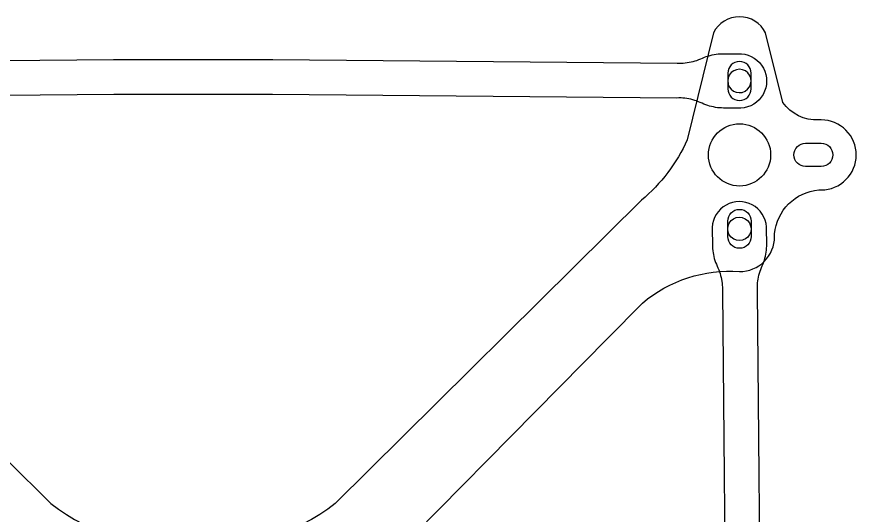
# Model space of a CAD drawing. Header units: millimetres. Extents: x 1594 to 2229, y 1365 to 1792.
# Drawn here: x 1725.8 to 1833.7, y 1728.4 to 1792.5 of the extents above; entities that cross this region are included whole.
import ezdxf

# ---------------------------------------------------------------- set-up
doc = ezdxf.new("R2010")
doc.units = ezdxf.units.MM
doc.layers.add('A-WALL-EXTR', color=3, linetype='Continuous', true_color=0x00ff00)
doc.layers.add('Group#289', color=7, linetype='Continuous')

# ---------------------------------------------------------------- blocks, each defined once
blk = doc.blocks.new('dasdasd')
at = {"color": 3}
for points in [[(1857.9, 1642.76, 0.362435), (1852.21, 1648.41), (1851.9, 1648.41, -0.414214), (1847.4, 1652.91, -0.414214), (1851.9, 1657.41), (1852.21, 1657.41, 0.250703), (1856.84, 1659.64), (1859.03, 1668.59, -0.615814), (1865.76, 1668.6), (1869.12, 1654.85, 0.112783), (1875, 1647.08), (1914.34, 1608.11, 0.229373), (1932.62, 1603.9), (1932.62, 1598.04, 1), (1932.62, 1595.09), (1932.62, 1586.35, 0.478702), (1919.86, 1587.4, -0.201027), (1917.22, 1589.03, 0.155944), (1913.48, 1594.76), (1879.33, 1629.37), (1874.88, 1633.87, 0.19561), (1862.4, 1637.91, -0.414214), (1857.9, 1642.41)], [(2007.34, 1642.76, -0.362435), (2013.02, 1648.41), (2013.34, 1648.41, 0.414214), (2017.84, 1652.91, 0.414214), (2013.34, 1657.41), (2013.02, 1657.41, -0.250703), (2008.39, 1659.64), (2006.2, 1668.59, 0.615814), (1999.48, 1668.6), (1996.12, 1654.85, -0.112783), (1990.23, 1647.08), (1950.89, 1608.11, -0.229373), (1932.62, 1603.9), (1932.62, 1598.04, -1), (1932.62, 1595.09), (1932.62, 1586.35, -0.478702), (1945.37, 1587.4, 0.201027), (1948.02, 1589.03, -0.155944), (1951.76, 1594.76), (1985.91, 1629.37), (1990.35, 1633.87, -0.19561), (2002.84, 1637.91, 0.414214), (2007.34, 1642.41)]]:
    blk.add_lwpolyline(points, format="xyb", close=True, dxfattribs=at)
at = {"layer": 'A-WALL-EXTR', "color": 3, "flags": 128}
for points in [[(2001.34, 1663.41), (2001.34, 1661.41, 1), (2004.34, 1661.41), (2004.34, 1663.41, 1)], [(2013.34, 1651.41), (2011.34, 1651.41, -1), (2011.34, 1654.41), (2013.34, 1654.41, -1)], [(2001.34, 1642.41), (2001.34, 1644.41, -1), (2004.34, 1644.41), (2004.34, 1642.41, -1)]]:
    blk.add_lwpolyline(points, format="xyb", close=True, dxfattribs=at)
at = {"layer": 'A-WALL-EXTR', "color": 3}
blk.add_circle((2002.84, 1652.91), 4, dxfattribs=at)

msp = doc.modelspace()

# ---------------------------------------------------------------- linework, layer by layer
at = {"color": 2}
for points in [[(1686.22, 1786.52), (1738.22, 1786.99), (1748.45, 1786.99), (1758.69, 1786.99), (1810.68, 1786.52), (1810.94, 1786.51), (1811.2, 1786.51), (1811.45, 1786.52), (1811.71, 1786.54), (1811.96, 1786.57), (1812.22, 1786.61), (1812.47, 1786.66), (1812.72, 1786.72), (1812.97, 1786.79), (1813.21, 1786.86), (1813.45, 1786.95), (1813.69, 1787.05), (1813.92, 1787.15), (1814.16, 1787.25), (1814.41, 1787.34), (1814.65, 1787.42), (1814.9, 1787.49), (1815.15, 1787.55), (1815.41, 1787.61), (1815.66, 1787.65), (1815.92, 1787.68), (1816.18, 1787.7), (1816.44, 1787.71), (1816.7, 1787.72), (1818.7, 1787.7), (1818.92, 1787.7), (1819.35, 1787.64), (1819.78, 1787.52), (1820.18, 1787.36), (1820.57, 1787.14), (1820.92, 1786.88), (1821.24, 1786.58), (1821.51, 1786.24), (1821.75, 1785.86), (1821.93, 1785.47), (1822.06, 1785.05), (1822.14, 1784.61), (1822.16, 1784.17), (1822.13, 1783.74), (1822.05, 1783.31), (1821.91, 1782.89), (1821.72, 1782.49), (1821.48, 1782.12), (1821.19, 1781.79), (1820.87, 1781.49), (1820.51, 1781.23), (1820.13, 1781.03), (1819.72, 1780.87), (1819.29, 1780.76), (1818.85, 1780.71), (1818.63, 1780.71), (1816.63, 1780.73), (1816.37, 1780.74), (1816.12, 1780.76), (1815.86, 1780.78), (1815.6, 1780.82), (1815.35, 1780.87), (1815.09, 1780.92), (1814.84, 1780.99), (1814.6, 1781.06), (1814.35, 1781.15), (1814.11, 1781.24), (1813.87, 1781.34), (1813.64, 1781.45), (1813.4, 1781.55), (1813.16, 1781.64), (1812.92, 1781.72), (1812.67, 1781.79), (1812.42, 1781.86), (1812.17, 1781.91), (1811.92, 1781.95), (1811.67, 1781.99), (1811.41, 1782.01), (1811.16, 1782.03), (1810.9, 1782.03), (1810.64, 1782.02), (1758.65, 1782.49), (1748.45, 1782.49), (1738.26, 1782.49), (1686.27, 1782.02)], [(1821.45, 1705.23), (1820.98, 1757.23), (1820.97, 1757.48), (1820.97, 1757.74), (1820.98, 1758), (1821, 1758.25), (1821.03, 1758.51), (1821.07, 1758.76), (1821.12, 1759.01), (1821.18, 1759.26), (1821.24, 1759.51), (1821.32, 1759.75), (1821.41, 1759.99), (1821.5, 1760.23), (1821.61, 1760.47), (1821.71, 1760.71), (1821.8, 1760.95), (1821.88, 1761.2), (1821.95, 1761.44), (1822.01, 1761.7), (1822.06, 1761.95), (1822.11, 1762.21), (1822.14, 1762.46), (1822.16, 1762.72), (1822.17, 1762.98), (1822.17, 1763.24), (1822.16, 1765.24), (1822.15, 1765.46), (1822.1, 1765.89), (1821.98, 1766.32), (1821.82, 1766.72), (1821.6, 1767.11), (1821.34, 1767.46), (1821.04, 1767.78), (1820.7, 1768.06), (1820.32, 1768.29), (1819.92, 1768.47), (1819.5, 1768.6), (1819.07, 1768.68), (1818.63, 1768.71), (1818.19, 1768.67), (1817.76, 1768.59), (1817.35, 1768.45), (1816.95, 1768.26), (1816.58, 1768.02), (1816.24, 1767.74), (1815.95, 1767.41), (1815.69, 1767.05), (1815.48, 1766.67), (1815.33, 1766.26), (1815.22, 1765.83), (1815.17, 1765.39), (1815.17, 1765.17), (1815.19, 1763.17), (1815.2, 1762.92), (1815.21, 1762.66), (1815.24, 1762.4), (1815.28, 1762.14), (1815.32, 1761.89), (1815.38, 1761.64), (1815.44, 1761.39), (1815.52, 1761.14), (1815.6, 1760.89), (1815.7, 1760.65), (1815.8, 1760.41), (1815.91, 1760.18), (1816.01, 1759.94), (1816.1, 1759.7), (1816.18, 1759.46), (1816.25, 1759.22), (1816.31, 1758.97), (1816.37, 1758.72), (1816.41, 1758.46), (1816.44, 1758.21), (1816.47, 1757.95), (1816.48, 1757.7), (1816.49, 1757.44), (1816.48, 1757.19), (1816.95, 1705.19)]]:
    msp.add_lwpolyline(points, dxfattribs=at)
at = {"layer": 'Group#289', "color": 2}
for points in [[(1818.26, 1782.76), (1818.65, 1782.71), (1819.04, 1782.75), (1819.4, 1782.9), (1819.71, 1783.14), (1819.96, 1783.44), (1820.11, 1783.8), (1820.16, 1784.19), (1820.12, 1784.58), (1819.97, 1784.94), (1819.73, 1785.26), (1819.43, 1785.5), (1819.07, 1785.65), (1818.68, 1785.71), (1818.29, 1785.66), (1817.93, 1785.51), (1817.61, 1785.28), (1817.37, 1784.97), (1817.25, 1784.69), (1817.22, 1784.61), (1817.16, 1784.22), (1817.21, 1783.83), (1817.24, 1783.75), (1817.36, 1783.47), (1817.59, 1783.15), (1817.9, 1782.91)], [(1817.22, 1764.8), (1817.16, 1765.19), (1817.21, 1765.58), (1817.36, 1765.94), (1817.59, 1766.26), (1817.9, 1766.5), (1818.26, 1766.65), (1818.65, 1766.71), (1819.04, 1766.66), (1819.4, 1766.51), (1819.71, 1766.28), (1819.96, 1765.97), (1820.11, 1765.61), (1820.16, 1765.22), (1820.12, 1764.83), (1819.97, 1764.47), (1819.73, 1764.15), (1819.43, 1763.91), (1819.15, 1763.8), (1819.07, 1763.76), (1818.68, 1763.71), (1818.29, 1763.75), (1818.21, 1763.79), (1817.93, 1763.9), (1817.61, 1764.14), (1817.37, 1764.44)]]:
    msp.add_lwpolyline(points, close=True, dxfattribs=at)

# ---------------------------------------------------------------- block references
msp.add_blockref('dasdasd', (-184.16, 121.8))

doc.saveas('drawing.dxf')
